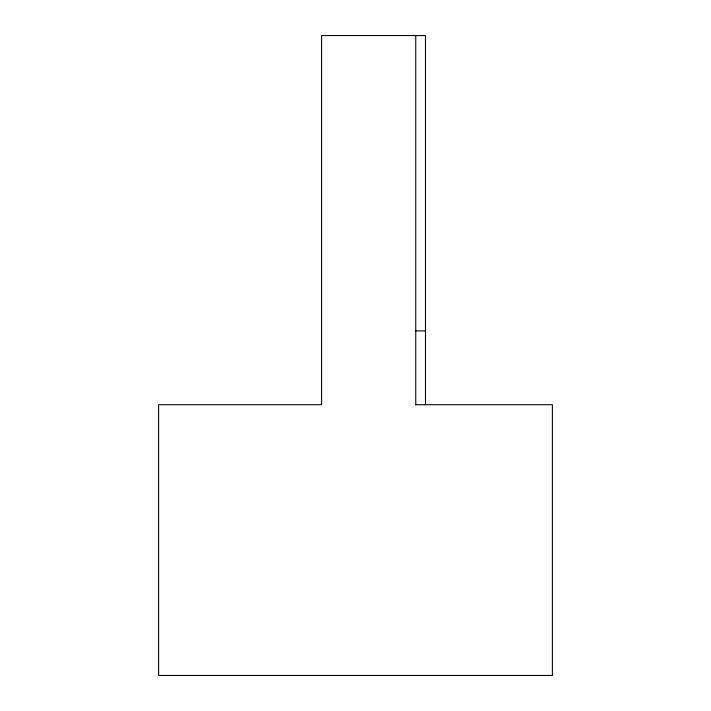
<?xml version="1.0" encoding="UTF-8"?>
<svg xmlns="http://www.w3.org/2000/svg" width="711" height="711" viewBox="0 0 711 711"><rect width="100%" height="100%" fill="white"/><g stroke="black" fill="none" stroke-linecap="round" stroke-linejoin="round"><path stroke-width="1.07" d="M415.526 330.891L425.48 330.891M415.526 404.719L552.394 404.719L552.394 675.45L158.606 675.45L158.606 404.719L321.585 404.719L321.585 35.55L425.48 35.55L425.48 404.719M415.748 35.55L415.748 404.719"/></g></svg>
